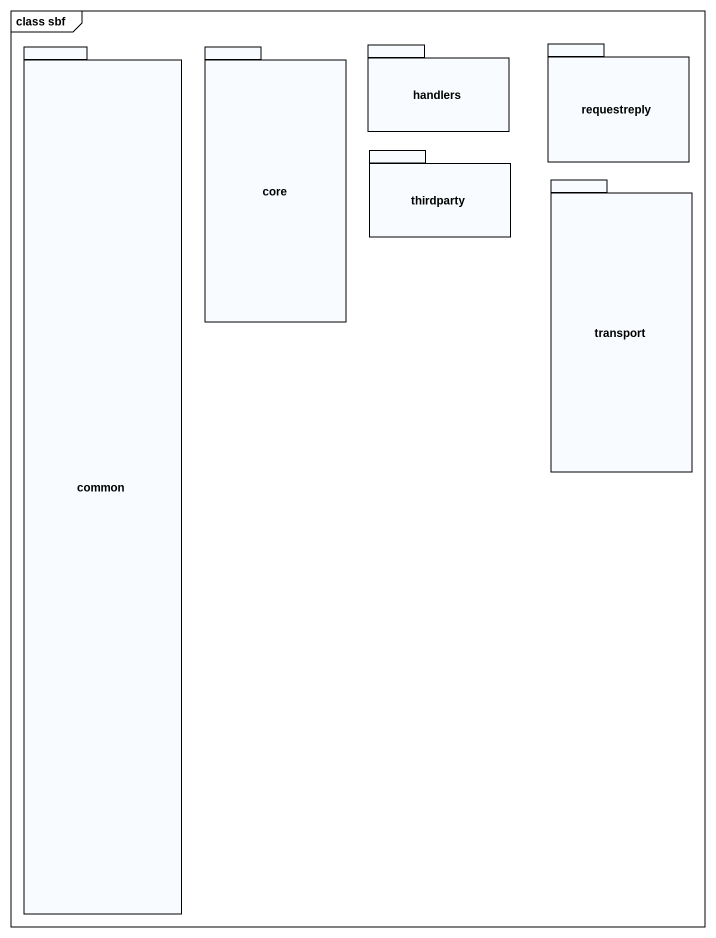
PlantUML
@startuml
mainframe class sbf
package common {
}
package core {
}
package handlers {
}
package requestreply {
}
package thirdparty {
}
package transport {
}
@enduml
